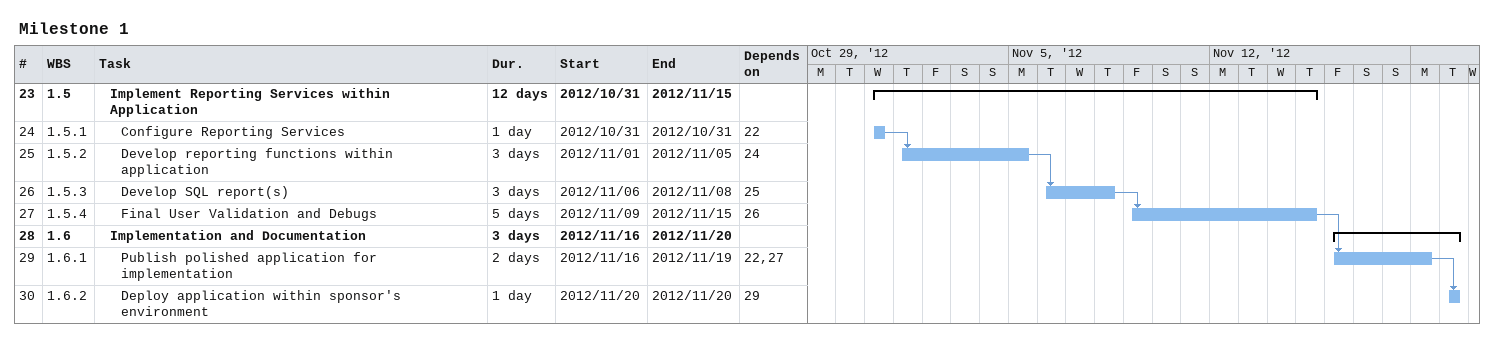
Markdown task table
Milestone 1

| ID | WBS | Task | Duration | Start | Finish | Predecessors |
|---|---|---|---|---|---|---|
| 23 | 1.5 | **Implement Reporting Services within Application** | 12d | 2012-10-31 | 2012-11-15 |  |
| 24 | 1.5.1 | Configure Reporting Services | 1d | 2012-10-31 | 2012-10-31 | 22 |
| 25 | 1.5.2 | Develop reporting functions within application | 3d | 2012-11-01 | 2012-11-05 | 24 |
| 26 | 1.5.3 | Develop SQL report(s) | 3d | 2012-11-06 | 2012-11-08 | 25 |
| 27 | 1.5.4 | Final User Validation and Debugs | 5d | 2012-11-09 | 2012-11-15 | 26 |
| 28 | 1.6 | **Implementation and Documentation** | 3d | 2012-11-16 | 2012-11-20 |  |
| 29 | 1.6.1 | Publish polished application for implementation | 2d | 2012-11-16 | 2012-11-19 | 22, 27 |
| 30 | 1.6.2 | Deploy application within sponsor's environment | 1d | 2012-11-20 | 2012-11-20 | 29 |
